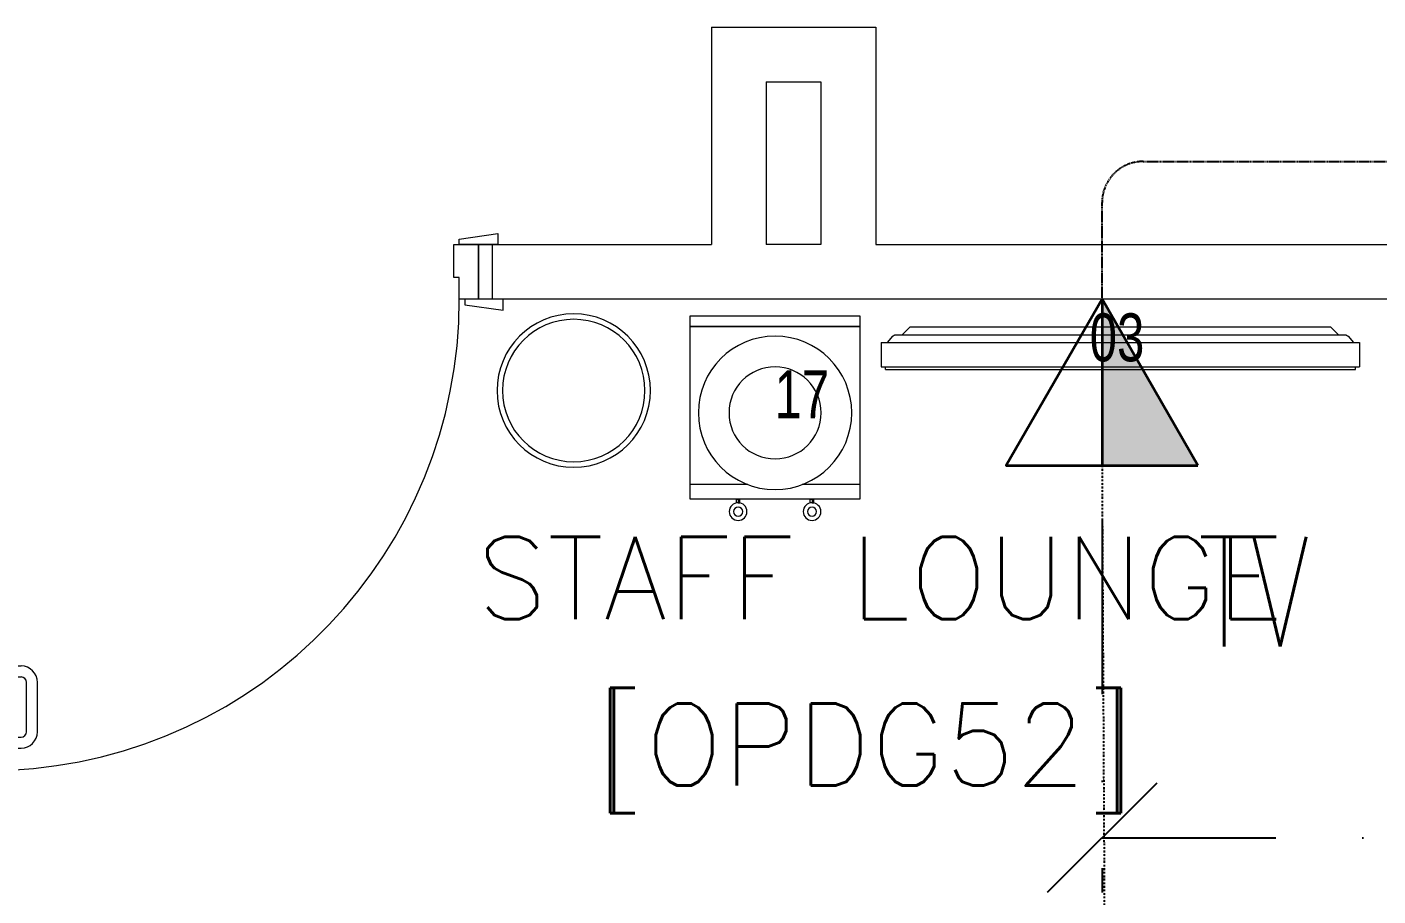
# Model space of a CAD drawing. Header units: inches. Extents: x -12418 to 57169, y -29325 to 19878.
# Drawn here: x 21729 to 24195, y 17 to 1603 of the extents above; entities that cross this region are included whole.
import ezdxf

# ---------------------------------------------------------------- set-up
doc = ezdxf.new("R2010")
doc.units = ezdxf.units.IN
doc.header["$LTSCALE"] = 25
doc.header["$MEASUREMENT"] = 0
doc.linetypes.add('DASHDOT', pattern=[25.4, 12.7, -6.35, 0, -6.35])
doc.linetypes.add('HIDDEN', pattern=[9.525, 6.35, -3.175])
doc.layers.get('0').update_dxf_attribs({"color": 8})
doc.layers.get('Defpoints').update_dxf_attribs({"color": 8})
for name, color, linetype, lineweight in [('00-Ground Floor$0$72_EGR_BASE_TEXT', 252, 'Continuous', 5), ('00-Ground Floor$0$72_EGR_EQP_TAG', 142, 'Continuous', 5), ('00-Ground Floor$0$LOADING', 253, 'Continuous', 5), ('00-Ground Floor$0$Walls', 251, 'Continuous', 5), ('00-Ground Floor$0$Wooden Joinery', 251, 'Continuous', 5), ('E-LITE-CLNG-CNDT', 6, 'DASHDOT', 35), ('T-DATA-CLNG-COND', 51, 'DASHDOT', 25), ('T-DATA-DEVC-TYPE', 2, 'Continuous', 25), ('T-DATA-DIM', 251, 'DASHDOT', 25), ('T-DATA-DIM @ 100', 251, 'DASHDOT', 25), ('T-DATA-FLOR-COND', 40, 'HIDDEN', 25), ('T-DATA-WALL @ 100', 33, 'Continuous', 35)]:
    doc.layers.add(name, color=color, linetype=linetype, lineweight=lineweight)
doc.styles.add('00-Ground Floor$0$SIMPLEX', font='SIMPLEX.shx', dxfattribs={"height": 150})
doc.styles.add('00-Ground Floor$0$X3G_ENTITY_257CFD', font='swisscl.ttf', dxfattribs={"height": 200})
doc.styles.add('DC_Simplex', font='SIMPLEX.shx', dxfattribs={"width": 0.7})
doc.dimstyles.new('DevCad-MM', dxfattribs={"dimscale": 0.01, "dimtxt": 2, "dimasz": 2, "dimexe": 1, "dimexo": 1, "dimgap": 0.6, "dimtad": 1, "dimdec": 0, "dimrnd": 10, "dimzin": 1, "dimdsep": 46, "dimtxsty": 'DC_Simplex', "dimblk1": 'OBLIQUE', "dimblk2": 'OBLIQUE', "dimsah": 1, "dimcen": 3, "dimclrd": 256, "dimclre": 256, "dimclrt": 45, "dimadec": 0, "dimazin": 0, "dimtfac": 1, "dimtdec": 0, "dimtix": 1, "dimtmove": 2, "dimatfit": 2, "dimldrblk": 'OBLIQUE', "dimfxl": 1, "dimtolj": 1, "dimtzin": 0, "dimarcsym": 0})

# ---------------------------------------------------------------- blocks, each defined once
blk = doc.blocks.new('00-Ground Floor$0$A$C72370EFE')
at = {"layer": '00-Ground Floor$0$Wooden Joinery'}
for p, q in [((-0.01, -0.04), (-0.02, -0.04)), ((-0.01, -0.03), (-0.01, -0.07)), ((0, -0.03), (-0.01, -0.03)), ((0.04, -0.03), (0.05, -0.03)), ((0.05, -0.03), (0.05, -0.07)), ((0.05, -0.04), (0.06, -0.04)), ((-0.05, -0.07), (-0.05, -0.16)), ((-0.03, -0.07), (-0.03, -0.16)), ((-0.01, -0.06), (-0.02, -0.06)), ((0, -0.07), (-0.01, -0.07)), ((0.04, -0.07), (0.05, -0.07)), ((0.05, -0.06), (0.06, -0.06)), ((0.07, -0.07), (0.07, -0.16)), ((0.09, -0.07), (0.09, -0.16)), ((-0.01, -0.17), (-0.02, -0.17)), ((-0.01, -0.17), (-0.01, -0.19)), ((0.05, -0.17), (0.06, -0.17)), ((0.05, -0.17), (0.05, -0.19)), ((-0.01, -0.19), (-0.02, -0.19)), ((0.05, -0.19), (0.06, -0.19))]:
    blk.add_line(p, q, dxfattribs=at)
for centre, radius, start, end in [((-0.02, -0.07), 0.03, 90, 180), ((0.06, -0.07), 0.03, 0, 90), ((-0.02, -0.07), 0.01, 90, 180), ((0.06, -0.07), 0.01, 0, 90), ((-0.02, -0.16), 0.03, 180, 270), ((-0.02, -0.16), 0.01, 180, 270), ((0.06, -0.16), 0.01, 270, 0), ((0.06, -0.16), 0.03, 270, 0)]:
    blk.add_arc(centre, radius, start, end, dxfattribs=at)
blk = doc.blocks.new('00-Ground Floor$0$A$C5DAD61B4')
at = {"layer": '00-Ground Floor$0$Wooden Joinery'}
for points in [[(80, 959.1), (80, 969.1), (10, 979.1), (10, 959.1)], [(940, 959.1), (940, 969.1), (1010, 979.1), (1010, 959.1)], [(70, 859.1), (70, 849.1), (0, 839.1), (0, 859.1)], [(120, 859.1), (120, 0), (80, 0), (80, 859.1)], [(950, 859.1), (950, 849.1), (1020, 839.1), (1020, 859.1)]]:
    blk.add_lwpolyline(points, close=True, dxfattribs=at)
for points in [[(45, 859.1), (45, 959.1), (20, 959.1), (20, 859.1), (45, 859.1)], [(45, 859.1), (80, 859.1), (80, 899.1), (90, 899.1), (90, 959.1), (45, 959.1), (45, 859.1)], [(975, 859.1), (940, 859.1), (940, 899.1), (930, 899.1), (930, 959.1), (975, 959.1), (975, 859.1)], [(975, 859.1), (975, 959.1), (1000, 959.1), (1000, 859.1), (975, 859.1)]]:
    blk.add_lwpolyline(points, dxfattribs=at)
blk.add_arc((80, 859.1), 860, 272.666, 0, dxfattribs=at)
at = {"layer": '00-Ground Floor$0$Wooden Joinery', "xscale": 999.9999999998854, "yscale": 999.9999999998854, "zscale": 999.9999999998854, "rotation": 180}
blk.add_blockref('00-Ground Floor$0$A$C72370EFE', (120, 0), dxfattribs=at)
blk = doc.blocks.new('00-Ground Floor$0$DM15862C-P')
at = {"lineweight": 0}
for p, q in [((-0.3835, 0), (-0.3983, -0.0149)), ((0.3835, 0), (-0.3835, 0)), ((0.3835, 0), (0.3983, -0.0149)), ((-0.4157, -0.0175), (-0.4256, -0.0287)), ((0.41, -0.0149), (-0.4099, -0.0149)), ((0.4157, -0.0175), (0.4254, -0.0287)), ((-0.4367, -0.0287), (-0.4367, -0.0734)), ((0.4365, -0.0287), (-0.4367, -0.0287)), ((0.4365, -0.0287), (0.4365, -0.0734)), ((0.4365, -0.0734), (-0.4367, -0.0734)), ((-0.4291, -0.078), (-0.4291, -0.0734)), ((0.429, -0.078), (0.429, -0.0734)), ((0.429, -0.078), (-0.4291, -0.078))]:
    blk.add_line(p, q, dxfattribs=at)
for points in [[(-0.4099, -0.0149), (-0.4121, -0.0149), (-0.4141, -0.0158), (-0.4157, -0.0175)], [(0.4157, -0.0175), (0.4141, -0.0158), (0.4121, -0.0149), (0.41, -0.0149)]]:
    blk.add_open_spline(points, degree=3, dxfattribs=at)
blk = doc.blocks.new('00-Ground Floor$0$WATER DISPENSER1')
at = {"layer": '00-Ground Floor$0$LOADING'}
for p, q in [((39.296, -0.3448), (39.1904, -0.3448)), ((39.5004, -0.3448), (39.3949, -0.3448))]:
    blk.add_line(p, q, dxfattribs=at)
blk.add_lwpolyline([(39.5004, -0.6333), (39.5004, -0.3183), (39.1904, -0.3183), (39.1904, -0.6333), (39.5004, -0.6333)], dxfattribs=at)
for points in [[(39.2749, -0.3183), (39.278, -0.3183), (39.278, -0.3118), (39.2749, -0.3118)], [(39.281, -0.3183), (39.278, -0.3183), (39.278, -0.3118), (39.281, -0.3118)], [(39.4098, -0.3183), (39.4129, -0.3183), (39.4129, -0.3118), (39.4098, -0.3118)], [(39.416, -0.3183), (39.4129, -0.3183), (39.4129, -0.3118), (39.416, -0.3118)], [(39.5004, -0.6333), (39.1904, -0.6333), (39.1904, -0.6529), (39.5004, -0.6529)]]:
    blk.add_lwpolyline(points, close=True, dxfattribs=at)
for centre, radius in [((39.278, -0.2956), 0.0161), ((39.278, -0.2956), 0.00834), ((39.4129, -0.2956), 0.0161), ((39.4129, -0.2956), 0.00834), ((39.3454, -0.4758), 0.14), ((39.3454, -0.4758), 0.084)]:
    blk.add_circle(centre, radius, dxfattribs=at)
blk = doc.blocks.new('00-Ground Floor$0$WM00001-P')
at = {"layer": '00-Ground Floor$0$LOADING'}
for radius in [0.14, 0.13]:
    blk.add_circle((0, 0), radius, dxfattribs=at)
blk = doc.blocks.new('00-Ground Floor')
at = {"layer": '00-Ground Floor$0$Walls'}
for p, q in [((22977.9, 1602.6, 0), (22977.9, 1205.7, 0)), ((22977.9, 1602.6, 0), (23277.9, 1602.6, 0)), ((23277.9, 1602.6, 0), (23277.9, 1205.7, 0)), ((23077.9, 1502.6, 0), (23077.9, 1205.7, 0)), ((23077.9, 1502.6, 0), (23177.9, 1502.6, 0)), ((23177.9, 1502.6, 0), (23177.9, 1205.7, 0)), ((22577.9, 1205.7, 0), (22977.9, 1205.7, 0)), ((22577.9, 1205.7, 0), (22577.9, 1105.7, 0)), ((23177.9, 1205.7, 0), (23077.9, 1205.7, 0)), ((23277.9, 1205.7, 0), (26820.6, 1205.7)), ((25427.9, 1105.7, 0), (22577.9, 1105.7, 0))]:
    blk.add_line(p, q, dxfattribs=at)
at = {"layer": '00-Ground Floor$0$LOADING', "extrusion": (-2.24546e-18, -2.24019e-05, -1), "xscale": 1000, "yscale": 1000, "zscale": 1000, "rotation": 270}
blk.add_blockref('00-Ground Floor$0$WM00001-P', (-22726.7, 939.2, 0), dxfattribs=at)
at = {"layer": '00-Ground Floor$0$LOADING', "xscale": -1000, "yscale": 1000, "zscale": 1000, "rotation": 180}
blk.add_blockref('00-Ground Floor$0$WATER DISPENSER1', (-16251.2, 422.7), dxfattribs=at)
at = {"layer": '00-Ground Floor$0$LOADING', "xscale": -1000, "yscale": 1000, "zscale": 1000}
blk.add_blockref('00-Ground Floor$0$DM15862C-P', (23724.5, 1055.7, 0), dxfattribs=at)
at = {"layer": '00-Ground Floor$0$Wooden Joinery'}
blk.add_blockref('00-Ground Floor$0$A$C5DAD61B4', (21577.9, 246.6, 0), dxfattribs=at)
at = {"layer": '00-Ground Floor$0$72_EGR_BASE_TEXT', "char_height": 150, "attachment_point": 2, "style": '00-Ground Floor$0$SIMPLEX'}
for s, insert in [('STAFF LOUNGE', (23285.9, 672.2)), ('[OPDG52]', (23259.3, 368.2, 0))]:
    blk.add_mtext(s, dxfattribs=dict(at, insert=insert))
at = {"layer": '00-Ground Floor$0$72_EGR_EQP_TAG', "char_height": 87.47, "attachment_point": 2, "style": '00-Ground Floor$0$X3G_ENTITY_257CFD'}
for s, insert in [('03', (23718.4, 1080, 0)), ('17', (23143.2, 976.2, 0))]:
    blk.add_mtext(s, dxfattribs=dict(at, insert=insert))
blk = doc.blocks.new('*U39')
blk.add_hatch(color=254).paths.add_polyline_path([(1.75, 3.031), (0, 3.031), (0, 0)])
blk.add_line((0, 0), (0, 3.031))
blk.add_lwpolyline([(1.75, 3.031), (0, 0), (-1.75, 3.031)], close=True)
at = {"layer": 'T-DATA-DEVC-TYPE', "style": 'DC_Simplex', "width": 0.7, "flags": 8}
blk.add_attdef('DC_TYPE', (2.682, 5.634), '', height=2, rotation=360, dxfattribs=at)
blk = doc.blocks.new('_OBLIQUE')
at = {"color": 0, "linetype": 'ByBlock'}
blk.add_line((-0.5, -0.5), (0.5, 0.5), dxfattribs=at)
blk = doc.blocks.new('*D203')
at = {"layer": 'Defpoints', "color": 0, "transparency": 16777216}
for p in [(23691, 802.6, 0), (25427.9, 802.6, 0), (25427.9, 122.9)]:
    blk.add_point(p, dxfattribs=at)
at = {"layer": 'T-DATA-DIM', "lineweight": -2, "transparency": 16777216}
for p, q in [((23691, 702.6), (23691, 22.9)), ((25427.9, 702.6), (25427.9, 22.9)), ((23691, 122.9), (25427.9, 122.9))]:
    blk.add_line(p, q, dxfattribs=at)
at = {"layer": 'T-DATA-DIM', "lineweight": -2, "transparency": 16777216, "xscale": 200, "yscale": 200, "zscale": 200, "rotation": 180}
blk.add_blockref('_OBLIQUE', (23691, 122.9), dxfattribs=at)
at = {"layer": 'T-DATA-DIM', "lineweight": -2, "transparency": 16777216, "xscale": 200, "yscale": 200, "zscale": 200}
blk.add_blockref('_OBLIQUE', (25427.9, 122.9), dxfattribs=at)
at = {"layer": 'T-DATA-DIM', "color": 45, "transparency": 16777216, "insert": (24559.5, 282.9), "char_height": 200, "attachment_point": 5, "style": 'DC_Simplex'}
blk.add_mtext('\\A1;1740', dxfattribs=at)

msp = doc.modelspace()

# ---------------------------------------------------------------- linework, layer by layer
at = {"layer": 'T-DATA-CLNG-COND', "ltscale": 0.01, "elevation": 0}
msp.add_lwpolyline([(23691, 802.6), (23708.4, -2497.4)], dxfattribs=at)
at = {"layer": 'T-DATA-FLOR-COND', "ltscale": 0.01, "elevation": 0}
msp.add_lwpolyline([(23691, 1105.7), (23691, 1282.2, -0.414214), (23766, 1357.2), (24961.7, 1357.2)], format="xyb", dxfattribs=at)

# ---------------------------------------------------------------- block references
at = {"layer": 'E-LITE-CLNG-CNDT'}
msp.add_blockref('00-Ground Floor', (0, 0), dxfattribs=at)
at = {"layer": 'T-DATA-WALL @ 100'}
ref = msp.add_blockref('*U39', (23691, 1105.7, 0), dxfattribs=dict(at, xscale=-100, yscale=100, zscale=100, rotation=180))
ref.add_attrib('DC_TYPE', 'TV', (23865.9, 472.2), dxfattribs={"layer": 'T-DATA-DEVC-TYPE', "height": 200, "style": 'DC_Simplex', "width": 0.7, "flags": 8})

# ---------------------------------------------------------------- dimensions: what is measured, and where the dimension line sits
at = {"layer": 'T-DATA-DIM @ 100'}
dim = msp.add_linear_dim(base=(25427.9, 122.9), p1=(23691, 802.6, 0), p2=(25427.9, 802.6, 0), dimstyle='DevCad-MM', override={"dimscale": 100, "dimtix": 1, "dimtofl": 1, "dimtmove": 2, "dimatfit": 2}, dxfattribs=at)
dim.commit()
dim.dimension.update_dxf_attribs({"geometry": '*D203', "text_midpoint": (24559.5, 282.9)})

doc.saveas('drawing.dxf')
